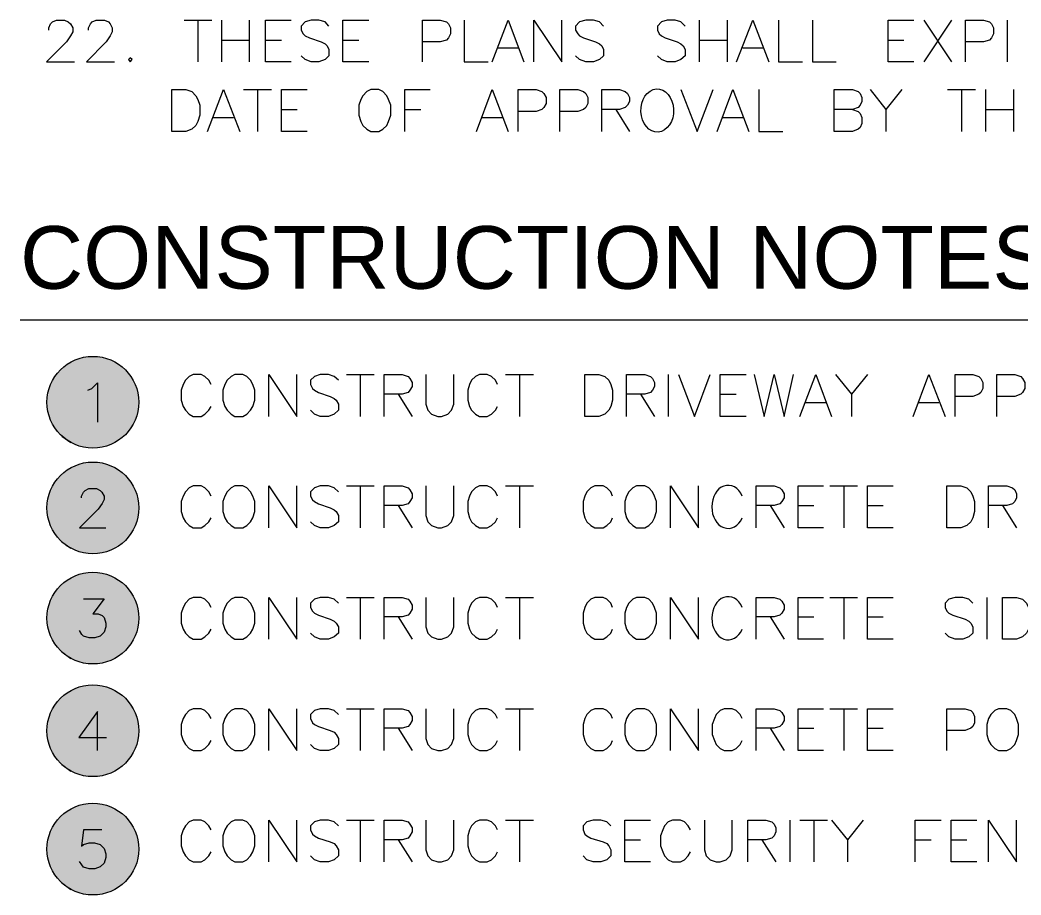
# Model space of a CAD drawing. Header units: millimetres. Extents: x -419 to 20046, y -14642 to 2638.
# Drawn here: x 27.947 to 29.864, y 3.732 to 5.408 of the extents above; entities that cross this region are included whole.
import ezdxf

# ---------------------------------------------------------------- set-up
doc = ezdxf.new("R2010")
doc.units = ezdxf.units.MM
for name, color, linetype in [('PDF11_---- NOTES', 7, 'Continuous'), ('PDF11_----TX03', 7, 'Continuous'), ('PDF11_TEXT', 7, 'Continuous')]:
    doc.layers.add(name, color=color, linetype=linetype)
doc.layers.add('PDF11_0', color=7, linetype='Continuous', true_color=0xb3b3b3)
doc.styles.add('PDF Arial', font='arial.ttf')

msp = doc.modelspace()

# ---------------------------------------------------------------- linework, layer by layer
at = {"layer": 'PDF11_---- NOTES', "lineweight": 20}
msp.add_lwpolyline([(27.9472, 4.8337), (31.375, 4.8337)], dxfattribs=at)
at = {"layer": 'PDF11_----TX03', "lineweight": 20}
for points in [[(28.0022, 5.3888), (28.0022, 5.3929), (28.0056, 5.4004), (28.0097, 5.4046), (28.0172, 5.4079), (28.0322, 5.4079), (28.0397, 5.4046), (28.0439, 5.4004), (28.0481, 5.3929), (28.0481, 5.3854), (28.0439, 5.3779), (28.0364, 5.3663), (27.9981, 5.3279), (28.0514, 5.3279)], [(28.0781, 5.3888), (28.0781, 5.3929), (28.0822, 5.4004), (28.0856, 5.4046), (28.0931, 5.4079), (28.1089, 5.4079), (28.1164, 5.4046), (28.1197, 5.4004), (28.1239, 5.3929), (28.1239, 5.3854), (28.1197, 5.3779), (28.1122, 5.3663), (28.0747, 5.3279), (28.1281, 5.3279)], [(28.2614, 5.4079), (28.3148, 5.4079)], [(28.2881, 5.4079), (28.2881, 5.3279)], [(28.3331, 5.4079), (28.3331, 5.3279)], [(28.3864, 5.4079), (28.3864, 5.3279)], [(28.4664, 5.3279), (28.4173, 5.3279), (28.4173, 5.4079), (28.4664, 5.4079)], [(28.5389, 5.3963), (28.5314, 5.4046), (28.5198, 5.4079), (28.5048, 5.4079), (28.4931, 5.4046), (28.4856, 5.3963), (28.4856, 5.3888), (28.4898, 5.3813), (28.4931, 5.3779), (28.5014, 5.3738), (28.5239, 5.3663), (28.5314, 5.3621), (28.5356, 5.3588), (28.5389, 5.3513), (28.5389, 5.3396), (28.5314, 5.3321), (28.5198, 5.3279), (28.5048, 5.3279), (28.4931, 5.3321), (28.4856, 5.3396)], [(28.6156, 5.3279), (28.5656, 5.3279), (28.5656, 5.4079), (28.6156, 5.4079)], [(28.7181, 5.3279), (28.7181, 5.4079), (28.7523, 5.4079), (28.764, 5.4046), (28.7681, 5.4004), (28.7715, 5.3929), (28.7715, 5.3813), (28.7681, 5.3738), (28.764, 5.3696), (28.7523, 5.3663), (28.7181, 5.3663)], [(28.7981, 5.4079), (28.7981, 5.3279), (28.844, 5.3279)], [(28.8515, 5.3279), (28.8823, 5.4079), (28.9123, 5.3279)], [(28.9315, 5.3279), (28.9315, 5.4079), (28.9848, 5.3279), (28.9848, 5.4079)], [(29.0648, 5.3963), (29.0573, 5.4046), (29.0457, 5.4079), (29.0307, 5.4079), (29.019, 5.4046), (29.0115, 5.3963), (29.0115, 5.3888), (29.0157, 5.3813), (29.019, 5.3779), (29.0265, 5.3738), (29.0498, 5.3663), (29.0573, 5.3621), (29.0615, 5.3588), (29.0648, 5.3513), (29.0648, 5.3396), (29.0573, 5.3321), (29.0457, 5.3279), (29.0307, 5.3279), (29.019, 5.3321), (29.0115, 5.3396)], [(29.2215, 5.3963), (29.2132, 5.4046), (29.2023, 5.4079), (29.1865, 5.4079), (29.1757, 5.4046), (29.1682, 5.3963), (29.1682, 5.3888), (29.1715, 5.3813), (29.1757, 5.3779), (29.1832, 5.3738), (29.2057, 5.3663), (29.2132, 5.3621), (29.2173, 5.3588), (29.2215, 5.3513), (29.2215, 5.3396), (29.2132, 5.3321), (29.2023, 5.3279), (29.1865, 5.3279), (29.1757, 5.3321), (29.1682, 5.3396)], [(29.2482, 5.4079), (29.2482, 5.3279)], [(29.3015, 5.4079), (29.3015, 5.3279)], [(29.3198, 5.3279), (29.3507, 5.4079), (29.3815, 5.3279)], [(29.3999, 5.4079), (29.3999, 5.3279), (29.4457, 5.3279)], [(29.4649, 5.4079), (29.4649, 5.3279), (29.5107, 5.3279)], [(29.659, 5.3279), (29.6099, 5.3279), (29.6099, 5.4079), (29.659, 5.4079)], [(29.6782, 5.4079), (29.7315, 5.3279)], [(29.7315, 5.4079), (29.6782, 5.3279)], [(29.7582, 5.3279), (29.7582, 5.4079), (29.7924, 5.4079), (29.8041, 5.4046), (29.8082, 5.4004), (29.8116, 5.3929), (29.8116, 5.3813), (29.8082, 5.3738), (29.8041, 5.3696), (29.7924, 5.3663), (29.7582, 5.3663)], [(29.8382, 5.4079), (29.8382, 5.3279)], [(28.3331, 5.3696), (28.3864, 5.3696)], [(28.4173, 5.3696), (28.4481, 5.3696)], [(28.5656, 5.3696), (28.5965, 5.3696)], [(29.2482, 5.3696), (29.3015, 5.3696)], [(29.6099, 5.3696), (29.6399, 5.3696)], [(28.8631, 5.3546), (28.9015, 5.3546)], [(29.3315, 5.3546), (29.3698, 5.3546)], [(28.3064, 5.1946), (28.3373, 5.2746), (28.3681, 5.1946)], [(28.3756, 5.2746), (28.4289, 5.2746)], [(28.4023, 5.2746), (28.4023, 5.1946)], [(28.4973, 5.1946), (28.4481, 5.1946), (28.4481, 5.2746), (28.4973, 5.2746)], [(28.684, 5.1946), (28.684, 5.2746), (28.7331, 5.2746)], [(28.8215, 5.1946), (28.8515, 5.2746), (28.8823, 5.1946)], [(28.9015, 5.1946), (28.9015, 5.2746), (28.9356, 5.2746), (28.9465, 5.2713), (28.9506, 5.2671), (28.9548, 5.2596), (28.9548, 5.2479), (28.9506, 5.2404), (28.9465, 5.2363), (28.9356, 5.2329), (28.9015, 5.2329)], [(28.9815, 5.1946), (28.9815, 5.2746), (29.0157, 5.2746), (29.0265, 5.2713), (29.0307, 5.2671), (29.0348, 5.2596), (29.0348, 5.2479), (29.0307, 5.2404), (29.0265, 5.2363), (29.0157, 5.2329), (28.9815, 5.2329)], [(29.0615, 5.1946), (29.0615, 5.2746), (29.0957, 5.2746), (29.1065, 5.2713), (29.1107, 5.2671), (29.1148, 5.2596), (29.1148, 5.2521), (29.1107, 5.2446), (29.1065, 5.2404), (29.0957, 5.2363), (29.0615, 5.2363)], [(29.2132, 5.2746), (29.244, 5.1946), (29.2748, 5.2746)], [(29.2823, 5.1946), (29.3123, 5.2746), (29.3432, 5.1946)], [(29.3623, 5.2746), (29.3623, 5.1946), (29.4082, 5.1946)], [(29.5415, 5.2363), (29.5524, 5.2329), (29.5565, 5.2288), (29.5599, 5.2213), (29.5599, 5.2096), (29.5565, 5.2021), (29.5524, 5.1987), (29.5415, 5.1946), (29.5065, 5.1946), (29.5065, 5.2746), (29.5415, 5.2746), (29.5524, 5.2713), (29.5565, 5.2671), (29.5599, 5.2596), (29.5599, 5.2521), (29.5565, 5.2446), (29.5524, 5.2404), (29.5415, 5.2363), (29.5065, 5.2363)], [(29.5757, 5.2746), (29.6057, 5.2363), (29.6057, 5.1946)], [(29.6365, 5.2746), (29.6057, 5.2363)], [(29.724, 5.2746), (29.7774, 5.2746)], [(29.7507, 5.2746), (29.7507, 5.1946)], [(29.7966, 5.2746), (29.7966, 5.1946)], [(29.8499, 5.2746), (29.8499, 5.1946)], [(28.4481, 5.2363), (28.4781, 5.2363)], [(28.684, 5.2363), (28.7148, 5.2363)], [(29.0882, 5.2363), (29.1148, 5.1946)], [(29.7966, 5.2363), (29.8499, 5.2363)], [(28.3181, 5.2213), (28.3564, 5.2213)], [(28.8323, 5.2213), (28.8706, 5.2213)], [(29.2932, 5.2213), (29.3315, 5.2213)], [(28.3131, 4.7095), (28.3089, 4.7179), (28.3014, 4.7254), (28.2939, 4.7287), (28.2789, 4.7287), (28.2714, 4.7254), (28.2639, 4.7179), (28.2598, 4.7095), (28.2556, 4.6987), (28.2556, 4.6795), (28.2598, 4.6679), (28.2639, 4.6604), (28.2714, 4.6529), (28.2789, 4.6487), (28.2939, 4.6487), (28.3014, 4.6529), (28.3089, 4.6604), (28.3131, 4.6679)], [(28.4239, 4.6487), (28.4239, 4.7287), (28.4773, 4.6487), (28.4773, 4.7287)], [(28.5573, 4.7179), (28.549, 4.7254), (28.5381, 4.7287), (28.5223, 4.7287), (28.5114, 4.7254), (28.5039, 4.7179), (28.5039, 4.7095), (28.5073, 4.702), (28.5114, 4.6987), (28.5189, 4.6945), (28.5414, 4.687), (28.549, 4.6829), (28.5531, 4.6795), (28.5573, 4.672), (28.5573, 4.6604), (28.549, 4.6529), (28.5381, 4.6487), (28.5223, 4.6487), (28.5114, 4.6529), (28.5039, 4.6604)], [(28.5723, 4.7287), (28.6256, 4.7287)], [(28.599, 4.7287), (28.599, 4.6487)], [(28.6448, 4.6487), (28.6448, 4.7287), (28.679, 4.7287), (28.6906, 4.7254), (28.694, 4.7212), (28.6981, 4.7137), (28.6981, 4.7062), (28.694, 4.6987), (28.6906, 4.6945), (28.679, 4.6912), (28.6448, 4.6912)], [(28.7248, 4.7287), (28.7248, 4.672), (28.7281, 4.6604), (28.7356, 4.6529), (28.7473, 4.6487), (28.7548, 4.6487), (28.7665, 4.6529), (28.774, 4.6604), (28.7781, 4.672), (28.7781, 4.7287)], [(28.8615, 4.7095), (28.8581, 4.7179), (28.8506, 4.7254), (28.8423, 4.7287), (28.8273, 4.7287), (28.8198, 4.7254), (28.8123, 4.7179), (28.8081, 4.7095), (28.8048, 4.6987), (28.8048, 4.6795), (28.8081, 4.6679), (28.8123, 4.6604), (28.8198, 4.6529), (28.8273, 4.6487), (28.8423, 4.6487), (28.8506, 4.6529), (28.8581, 4.6604), (28.8615, 4.6679)], [(28.8773, 4.7287), (28.9306, 4.7287)], [(28.904, 4.7287), (28.904, 4.6487)], [(29.109, 4.6487), (29.109, 4.7287), (29.144, 4.7287), (29.1548, 4.7254), (29.159, 4.7212), (29.1623, 4.7137), (29.1623, 4.7062), (29.159, 4.6987), (29.1548, 4.6945), (29.144, 4.6912), (29.109, 4.6912)], [(29.189, 4.7287), (29.189, 4.6487)], [(29.2082, 4.7287), (29.239, 4.6487), (29.269, 4.7287)], [(29.3382, 4.6487), (29.2882, 4.6487), (29.2882, 4.7287), (29.3382, 4.7287)], [(29.3532, 4.7287), (29.3723, 4.6487), (29.3915, 4.7287), (29.4107, 4.6487), (29.429, 4.7287)], [(29.4407, 4.6487), (29.4715, 4.7287), (29.5015, 4.6487)], [(29.509, 4.7287), (29.5399, 4.6912), (29.5399, 4.6487)], [(29.5707, 4.7287), (29.5399, 4.6912)], [(29.6582, 4.6487), (29.6882, 4.7287), (29.719, 4.6487)], [(29.7382, 4.6487), (29.7382, 4.7287), (29.7724, 4.7287), (29.784, 4.7254), (29.7874, 4.7212), (29.7915, 4.7137), (29.7915, 4.702), (29.7874, 4.6945), (29.784, 4.6912), (29.7724, 4.687), (29.7382, 4.687)], [(29.8182, 4.6487), (29.8182, 4.7287), (29.8524, 4.7287), (29.8641, 4.7254), (29.8674, 4.7212), (29.8716, 4.7137), (29.8716, 4.702), (29.8674, 4.6945), (29.8641, 4.6912), (29.8524, 4.687), (29.8182, 4.687)], [(28.6715, 4.6912), (28.6981, 4.6487)], [(29.1357, 4.6912), (29.1623, 4.6487)], [(29.2882, 4.6912), (29.319, 4.6912)], [(29.4524, 4.6754), (29.4907, 4.6754)], [(29.669, 4.6754), (29.7074, 4.6754)], [(28.3131, 4.4962), (28.3089, 4.5045), (28.3014, 4.512), (28.2939, 4.5154), (28.2789, 4.5154), (28.2714, 4.512), (28.2639, 4.5045), (28.2598, 4.4962), (28.2556, 4.4854), (28.2556, 4.4662), (28.2598, 4.4545), (28.2639, 4.447), (28.2714, 4.4395), (28.2789, 4.4354), (28.2939, 4.4354), (28.3014, 4.4395), (28.3089, 4.447), (28.3131, 4.4545)], [(28.4239, 4.4354), (28.4239, 4.5154), (28.4773, 4.4354), (28.4773, 4.5154)], [(28.5573, 4.5045), (28.549, 4.512), (28.5381, 4.5154), (28.5223, 4.5154), (28.5114, 4.512), (28.5039, 4.5045), (28.5039, 4.4962), (28.5073, 4.4887), (28.5114, 4.4854), (28.5189, 4.4812), (28.5414, 4.4737), (28.549, 4.4695), (28.5531, 4.4662), (28.5573, 4.4587), (28.5573, 4.447), (28.549, 4.4395), (28.5381, 4.4354), (28.5223, 4.4354), (28.5114, 4.4395), (28.5039, 4.447)], [(28.5723, 4.5154), (28.6256, 4.5154)], [(28.599, 4.5154), (28.599, 4.4354)], [(28.6448, 4.4354), (28.6448, 4.5154), (28.679, 4.5154), (28.6906, 4.512), (28.694, 4.5079), (28.6981, 4.5004), (28.6981, 4.4929), (28.694, 4.4854), (28.6906, 4.4812), (28.679, 4.4779), (28.6448, 4.4779)], [(28.7248, 4.5154), (28.7248, 4.4587), (28.7281, 4.447), (28.7356, 4.4395), (28.7473, 4.4354), (28.7548, 4.4354), (28.7665, 4.4395), (28.774, 4.447), (28.7781, 4.4587), (28.7781, 4.5154)], [(28.8615, 4.4962), (28.8581, 4.5045), (28.8506, 4.512), (28.8423, 4.5154), (28.8273, 4.5154), (28.8198, 4.512), (28.8123, 4.5045), (28.8081, 4.4962), (28.8048, 4.4854), (28.8048, 4.4662), (28.8081, 4.4545), (28.8123, 4.447), (28.8198, 4.4395), (28.8273, 4.4354), (28.8423, 4.4354), (28.8506, 4.4395), (28.8581, 4.447), (28.8615, 4.4545)], [(28.8773, 4.5154), (28.9306, 4.5154)], [(28.904, 4.5154), (28.904, 4.4354)], [(29.0823, 4.4962), (29.079, 4.5045), (29.0715, 4.512), (29.064, 4.5154), (29.0482, 4.5154), (29.0407, 4.512), (29.0332, 4.5045), (29.029, 4.4962), (29.0257, 4.4854), (29.0257, 4.4662), (29.029, 4.4545), (29.0332, 4.447), (29.0407, 4.4395), (29.0482, 4.4354), (29.064, 4.4354), (29.0715, 4.4395), (29.079, 4.447), (29.0823, 4.4545)], [(29.1932, 4.4354), (29.1932, 4.5154), (29.2465, 4.4354), (29.2465, 4.5154)], [(29.3573, 4.4354), (29.3573, 4.5154), (29.3915, 4.5154), (29.4024, 4.512), (29.4065, 4.5079), (29.4107, 4.5004), (29.4107, 4.4929), (29.4065, 4.4854), (29.4024, 4.4812), (29.3915, 4.4779), (29.3573, 4.4779)], [(29.4865, 4.4354), (29.4374, 4.4354), (29.4374, 4.5154), (29.4865, 4.5154)], [(29.4982, 4.5154), (29.5515, 4.5154)], [(29.5249, 4.5154), (29.5249, 4.4354)], [(29.6199, 4.4354), (29.5707, 4.4354), (29.5707, 4.5154), (29.6199, 4.5154)], [(29.8024, 4.4354), (29.8024, 4.5154), (29.8374, 4.5154), (29.8482, 4.512), (29.8524, 4.5079), (29.8557, 4.5004), (29.8557, 4.4929), (29.8524, 4.4854), (29.8482, 4.4812), (29.8374, 4.4779), (29.8024, 4.4779)], [(28.6715, 4.4779), (28.6981, 4.4354)], [(29.384, 4.4779), (29.4107, 4.4354)], [(29.4374, 4.4779), (29.4674, 4.4779)], [(29.5707, 4.4779), (29.6007, 4.4779)], [(29.8291, 4.4779), (29.8557, 4.4354)], [(28.3131, 4.2828), (28.3089, 4.2912), (28.3014, 4.2987), (28.2939, 4.302), (28.2789, 4.302), (28.2714, 4.2987), (28.2639, 4.2912), (28.2598, 4.2828), (28.2556, 4.272), (28.2556, 4.2528), (28.2598, 4.2412), (28.2639, 4.2337), (28.2714, 4.2262), (28.2789, 4.222), (28.2939, 4.222), (28.3014, 4.2262), (28.3089, 4.2337), (28.3131, 4.2412)], [(28.4239, 4.222), (28.4239, 4.302), (28.4773, 4.222), (28.4773, 4.302)], [(28.5573, 4.2912), (28.549, 4.2987), (28.5381, 4.302), (28.5223, 4.302), (28.5114, 4.2987), (28.5039, 4.2912), (28.5039, 4.2828), (28.5073, 4.2753), (28.5114, 4.272), (28.5189, 4.2678), (28.5414, 4.2603), (28.549, 4.2562), (28.5531, 4.2528), (28.5573, 4.2453), (28.5573, 4.2337), (28.549, 4.2262), (28.5381, 4.222), (28.5223, 4.222), (28.5114, 4.2262), (28.5039, 4.2337)], [(28.5723, 4.302), (28.6256, 4.302)], [(28.599, 4.302), (28.599, 4.222)], [(28.6448, 4.222), (28.6448, 4.302), (28.679, 4.302), (28.6906, 4.2987), (28.694, 4.2945), (28.6981, 4.287), (28.6981, 4.2795), (28.694, 4.272), (28.6906, 4.2678), (28.679, 4.2645), (28.6448, 4.2645)], [(28.7248, 4.302), (28.7248, 4.2453), (28.7281, 4.2337), (28.7356, 4.2262), (28.7473, 4.222), (28.7548, 4.222), (28.7665, 4.2262), (28.774, 4.2337), (28.7781, 4.2453), (28.7781, 4.302)], [(28.8615, 4.2828), (28.8581, 4.2912), (28.8506, 4.2987), (28.8423, 4.302), (28.8273, 4.302), (28.8198, 4.2987), (28.8123, 4.2912), (28.8081, 4.2828), (28.8048, 4.272), (28.8048, 4.2528), (28.8081, 4.2412), (28.8123, 4.2337), (28.8198, 4.2262), (28.8273, 4.222), (28.8423, 4.222), (28.8506, 4.2262), (28.8581, 4.2337), (28.8615, 4.2412)], [(28.8773, 4.302), (28.9306, 4.302)], [(28.904, 4.302), (28.904, 4.222)], [(29.0823, 4.2828), (29.079, 4.2912), (29.0715, 4.2987), (29.064, 4.302), (29.0482, 4.302), (29.0407, 4.2987), (29.0332, 4.2912), (29.029, 4.2828), (29.0257, 4.272), (29.0257, 4.2528), (29.029, 4.2412), (29.0332, 4.2337), (29.0407, 4.2262), (29.0482, 4.222), (29.064, 4.222), (29.0715, 4.2262), (29.079, 4.2337), (29.0823, 4.2412)], [(29.1932, 4.222), (29.1932, 4.302), (29.2465, 4.222), (29.2465, 4.302)], [(29.3573, 4.222), (29.3573, 4.302), (29.3915, 4.302), (29.4024, 4.2987), (29.4065, 4.2945), (29.4107, 4.287), (29.4107, 4.2795), (29.4065, 4.272), (29.4024, 4.2678), (29.3915, 4.2645), (29.3573, 4.2645)], [(29.4865, 4.222), (29.4374, 4.222), (29.4374, 4.302), (29.4865, 4.302)], [(29.4982, 4.302), (29.5515, 4.302)], [(29.5249, 4.302), (29.5249, 4.222)], [(29.6199, 4.222), (29.5707, 4.222), (29.5707, 4.302), (29.6199, 4.302)], [(29.7724, 4.2912), (29.7649, 4.2987), (29.7532, 4.302), (29.7382, 4.302), (29.7265, 4.2987), (29.719, 4.2912), (29.719, 4.2828), (29.7224, 4.2753), (29.7265, 4.272), (29.734, 4.2678), (29.7574, 4.2603), (29.7649, 4.2562), (29.7682, 4.2528), (29.7724, 4.2453), (29.7724, 4.2337), (29.7649, 4.2262), (29.7532, 4.222), (29.7382, 4.222), (29.7265, 4.2262), (29.719, 4.2337)], [(29.7991, 4.302), (29.7991, 4.222)], [(28.6715, 4.2645), (28.6981, 4.222)], [(29.384, 4.2645), (29.4107, 4.222)], [(29.4374, 4.2645), (29.4674, 4.2645)], [(29.5707, 4.2645), (29.6007, 4.2645)], [(28.3131, 4.0703), (28.3089, 4.0778), (28.3014, 4.0853), (28.2939, 4.0887), (28.2789, 4.0887), (28.2714, 4.0853), (28.2639, 4.0778), (28.2598, 4.0703), (28.2556, 4.0587), (28.2556, 4.0395), (28.2598, 4.0278), (28.2639, 4.0203), (28.2714, 4.0128), (28.2789, 4.0087), (28.2939, 4.0087), (28.3014, 4.0128), (28.3089, 4.0203), (28.3131, 4.0278)], [(28.4239, 4.0087), (28.4239, 4.0887), (28.4773, 4.0087), (28.4773, 4.0887)], [(28.5573, 4.0778), (28.549, 4.0853), (28.5381, 4.0887), (28.5223, 4.0887), (28.5114, 4.0853), (28.5039, 4.0778), (28.5039, 4.0703), (28.5073, 4.062), (28.5114, 4.0587), (28.5189, 4.0545), (28.5414, 4.047), (28.549, 4.0437), (28.5531, 4.0395), (28.5573, 4.032), (28.5573, 4.0203), (28.549, 4.0128), (28.5381, 4.0087), (28.5223, 4.0087), (28.5114, 4.0128), (28.5039, 4.0203)], [(28.5723, 4.0887), (28.6256, 4.0887)], [(28.599, 4.0887), (28.599, 4.0087)], [(28.6448, 4.0087), (28.6448, 4.0887), (28.679, 4.0887), (28.6906, 4.0853), (28.694, 4.0812), (28.6981, 4.0737), (28.6981, 4.0662), (28.694, 4.0587), (28.6906, 4.0545), (28.679, 4.0512), (28.6448, 4.0512)], [(28.7248, 4.0887), (28.7248, 4.032), (28.7281, 4.0203), (28.7356, 4.0128), (28.7473, 4.0087), (28.7548, 4.0087), (28.7665, 4.0128), (28.774, 4.0203), (28.7781, 4.032), (28.7781, 4.0887)], [(28.8615, 4.0703), (28.8581, 4.0778), (28.8506, 4.0853), (28.8423, 4.0887), (28.8273, 4.0887), (28.8198, 4.0853), (28.8123, 4.0778), (28.8081, 4.0703), (28.8048, 4.0587), (28.8048, 4.0395), (28.8081, 4.0278), (28.8123, 4.0203), (28.8198, 4.0128), (28.8273, 4.0087), (28.8423, 4.0087), (28.8506, 4.0128), (28.8581, 4.0203), (28.8615, 4.0278)], [(28.8773, 4.0887), (28.9306, 4.0887)], [(28.904, 4.0887), (28.904, 4.0087)], [(29.0823, 4.0703), (29.079, 4.0778), (29.0715, 4.0853), (29.064, 4.0887), (29.0482, 4.0887), (29.0407, 4.0853), (29.0332, 4.0778), (29.029, 4.0703), (29.0257, 4.0587), (29.0257, 4.0395), (29.029, 4.0278), (29.0332, 4.0203), (29.0407, 4.0128), (29.0482, 4.0087), (29.064, 4.0087), (29.0715, 4.0128), (29.079, 4.0203), (29.0823, 4.0278)], [(29.1932, 4.0087), (29.1932, 4.0887), (29.2465, 4.0087), (29.2465, 4.0887)], [(29.3307, 4.0703), (29.3265, 4.0778), (29.319, 4.0853), (29.3115, 4.0887), (29.2957, 4.0887), (29.2882, 4.0853), (29.2807, 4.0778), (29.2773, 4.0703), (29.2732, 4.0587), (29.2732, 4.0395), (29.2773, 4.0278), (29.2807, 4.0203), (29.2882, 4.0128), (29.2957, 4.0087), (29.3115, 4.0087), (29.319, 4.0128), (29.3265, 4.0203), (29.3307, 4.0278)], [(29.3573, 4.0087), (29.3573, 4.0887), (29.3915, 4.0887), (29.4024, 4.0853), (29.4065, 4.0812), (29.4107, 4.0737), (29.4107, 4.0662), (29.4065, 4.0587), (29.4024, 4.0545), (29.3915, 4.0512), (29.3573, 4.0512)], [(29.4865, 4.0087), (29.4374, 4.0087), (29.4374, 4.0887), (29.4865, 4.0887)], [(29.4982, 4.0887), (29.5515, 4.0887)], [(29.5249, 4.0887), (29.5249, 4.0087)], [(29.6199, 4.0087), (29.5707, 4.0087), (29.5707, 4.0887), (29.6199, 4.0887)], [(29.7224, 4.0087), (29.7224, 4.0887), (29.7574, 4.0887), (29.7682, 4.0853), (29.7724, 4.0812), (29.7757, 4.0737), (29.7757, 4.062), (29.7724, 4.0545), (29.7682, 4.0512), (29.7574, 4.047), (29.7224, 4.047)], [(28.6715, 4.0512), (28.6981, 4.0087)], [(29.384, 4.0512), (29.4107, 4.0087)], [(29.4374, 4.0512), (29.4674, 4.0512)], [(29.5707, 4.0512), (29.6007, 4.0512)], [(28.3131, 3.857), (28.3089, 3.8645), (28.3014, 3.872), (28.2939, 3.8753), (28.2789, 3.8753), (28.2714, 3.872), (28.2639, 3.8645), (28.2598, 3.857), (28.2556, 3.8453), (28.2556, 3.8261), (28.2598, 3.8145), (28.2639, 3.807), (28.2714, 3.7995), (28.2789, 3.7953), (28.2939, 3.7953), (28.3014, 3.7995), (28.3089, 3.807), (28.3131, 3.8145)], [(28.4239, 3.7953), (28.4239, 3.8753), (28.4773, 3.7953), (28.4773, 3.8753)], [(28.5573, 3.8645), (28.549, 3.872), (28.5381, 3.8753), (28.5223, 3.8753), (28.5114, 3.872), (28.5039, 3.8645), (28.5039, 3.857), (28.5073, 3.8486), (28.5114, 3.8453), (28.5189, 3.8411), (28.5414, 3.8336), (28.549, 3.8303), (28.5531, 3.8261), (28.5573, 3.8186), (28.5573, 3.807), (28.549, 3.7995), (28.5381, 3.7953), (28.5223, 3.7953), (28.5114, 3.7995), (28.5039, 3.807)], [(28.5723, 3.8753), (28.6256, 3.8753)], [(28.599, 3.8753), (28.599, 3.7953)], [(28.6448, 3.7953), (28.6448, 3.8753), (28.679, 3.8753), (28.6906, 3.872), (28.694, 3.8678), (28.6981, 3.8603), (28.6981, 3.8528), (28.694, 3.8453), (28.6906, 3.8411), (28.679, 3.8378), (28.6448, 3.8378)], [(28.7248, 3.8753), (28.7248, 3.8186), (28.7281, 3.807), (28.7356, 3.7995), (28.7473, 3.7953), (28.7548, 3.7953), (28.7665, 3.7995), (28.774, 3.807), (28.7781, 3.8186), (28.7781, 3.8753)], [(28.8615, 3.857), (28.8581, 3.8645), (28.8506, 3.872), (28.8423, 3.8753), (28.8273, 3.8753), (28.8198, 3.872), (28.8123, 3.8645), (28.8081, 3.857), (28.8048, 3.8453), (28.8048, 3.8261), (28.8081, 3.8145), (28.8123, 3.807), (28.8198, 3.7995), (28.8273, 3.7953), (28.8423, 3.7953), (28.8506, 3.7995), (28.8581, 3.807), (28.8615, 3.8145)], [(28.8773, 3.8753), (28.9306, 3.8753)], [(28.904, 3.8753), (28.904, 3.7953)], [(29.079, 3.8645), (29.0715, 3.872), (29.0598, 3.8753), (29.0448, 3.8753), (29.0332, 3.872), (29.0257, 3.8645), (29.0257, 3.857), (29.029, 3.8486), (29.0332, 3.8453), (29.0407, 3.8411), (29.064, 3.8336), (29.0715, 3.8303), (29.0748, 3.8261), (29.079, 3.8186), (29.079, 3.807), (29.0715, 3.7995), (29.0598, 3.7953), (29.0448, 3.7953), (29.0332, 3.7995), (29.0257, 3.807)], [(29.1548, 3.7953), (29.1057, 3.7953), (29.1057, 3.8753), (29.1548, 3.8753)], [(29.2315, 3.857), (29.2273, 3.8645), (29.2198, 3.872), (29.2123, 3.8753), (29.1973, 3.8753), (29.189, 3.872), (29.1815, 3.8645), (29.1782, 3.857), (29.174, 3.8453), (29.174, 3.8261), (29.1782, 3.8145), (29.1815, 3.807), (29.189, 3.7995), (29.1973, 3.7953), (29.2123, 3.7953), (29.2198, 3.7995), (29.2273, 3.807), (29.2315, 3.8145)], [(29.2582, 3.8753), (29.2582, 3.8186), (29.2615, 3.807), (29.269, 3.7995), (29.2807, 3.7953), (29.2882, 3.7953), (29.2998, 3.7995), (29.3073, 3.807), (29.3115, 3.8186), (29.3115, 3.8753)], [(29.3415, 3.7953), (29.3415, 3.8753), (29.3757, 3.8753), (29.3874, 3.872), (29.3915, 3.8678), (29.3949, 3.8603), (29.3949, 3.8528), (29.3915, 3.8453), (29.3874, 3.8411), (29.3757, 3.8378), (29.3415, 3.8378)], [(29.4215, 3.8753), (29.4215, 3.7953)], [(29.4407, 3.8753), (29.494, 3.8753)], [(29.4674, 3.8753), (29.4674, 3.7953)], [(29.5015, 3.8753), (29.5324, 3.8378), (29.5324, 3.7953)], [(29.5624, 3.8753), (29.5324, 3.8378)], [(29.6615, 3.7953), (29.6615, 3.8753), (29.7115, 3.8753)], [(29.7799, 3.7953), (29.7307, 3.7953), (29.7307, 3.8753), (29.7799, 3.8753)], [(29.8024, 3.7953), (29.8024, 3.8753), (29.8557, 3.7953), (29.8557, 3.8753)], [(28.6715, 3.8378), (28.6981, 3.7953)], [(29.1057, 3.8378), (29.1357, 3.8378)], [(29.3682, 3.8378), (29.3949, 3.7953)], [(29.6615, 3.8378), (29.6924, 3.8378)], [(29.7307, 3.8378), (29.7607, 3.8378)]]:
    msp.add_lwpolyline(points, dxfattribs=at)
for points in [[(28.1581, 5.3354), (28.1548, 5.3321), (28.1581, 5.3279), (28.1623, 5.3321)], [(28.2381, 5.1946), (28.2381, 5.2746), (28.2648, 5.2746), (28.2764, 5.2713), (28.2839, 5.2629), (28.2881, 5.2554), (28.2914, 5.2446), (28.2914, 5.2254), (28.2881, 5.2138), (28.2839, 5.2062), (28.2764, 5.1987), (28.2648, 5.1946)], [(28.619, 5.2746), (28.6115, 5.2713), (28.604, 5.2629), (28.5998, 5.2554), (28.5965, 5.2446), (28.5965, 5.2254), (28.5998, 5.2138), (28.604, 5.2062), (28.6115, 5.1987), (28.619, 5.1946), (28.6348, 5.1946), (28.6423, 5.1987), (28.6498, 5.2062), (28.6531, 5.2138), (28.6573, 5.2254), (28.6573, 5.2446), (28.6531, 5.2554), (28.6498, 5.2629), (28.6423, 5.2713), (28.6348, 5.2746)], [(28.3589, 4.7287), (28.3514, 4.7254), (28.3439, 4.7179), (28.3398, 4.7095), (28.3356, 4.6987), (28.3356, 4.6795), (28.3398, 4.6679), (28.3439, 4.6604), (28.3514, 4.6529), (28.3589, 4.6487), (28.3739, 4.6487), (28.3814, 4.6529), (28.3889, 4.6604), (28.3931, 4.6679), (28.3973, 4.6795), (28.3973, 4.6987), (28.3931, 4.7095), (28.3889, 4.7179), (28.3814, 4.7254), (28.3739, 4.7287)], [(29.029, 4.6487), (29.029, 4.7287), (29.0557, 4.7287), (29.0673, 4.7254), (29.0748, 4.7179), (29.079, 4.7095), (29.0823, 4.6987), (29.0823, 4.6795), (29.079, 4.6679), (29.0748, 4.6604), (29.0673, 4.6529), (29.0557, 4.6487)], [(28.3589, 4.5154), (28.3514, 4.512), (28.3439, 4.5045), (28.3398, 4.4962), (28.3356, 4.4854), (28.3356, 4.4662), (28.3398, 4.4545), (28.3439, 4.447), (28.3514, 4.4395), (28.3589, 4.4354), (28.3739, 4.4354), (28.3814, 4.4395), (28.3889, 4.447), (28.3931, 4.4545), (28.3973, 4.4662), (28.3973, 4.4854), (28.3931, 4.4962), (28.3889, 4.5045), (28.3814, 4.512), (28.3739, 4.5154)], [(29.1282, 4.5154), (29.1207, 4.512), (29.1132, 4.5045), (29.109, 4.4962), (29.1057, 4.4854), (29.1057, 4.4662), (29.109, 4.4545), (29.1132, 4.447), (29.1207, 4.4395), (29.1282, 4.4354), (29.144, 4.4354), (29.1515, 4.4395), (29.159, 4.447), (29.1623, 4.4545), (29.1665, 4.4662), (29.1665, 4.4854), (29.1623, 4.4962), (29.159, 4.5045), (29.1515, 4.512), (29.144, 4.5154)], [(29.7224, 4.4354), (29.7224, 4.5154), (29.749, 4.5154), (29.7607, 4.512), (29.7682, 4.5045), (29.7724, 4.4962), (29.7757, 4.4854), (29.7757, 4.4662), (29.7724, 4.4545), (29.7682, 4.447), (29.7607, 4.4395), (29.749, 4.4354)], [(28.3589, 4.302), (28.3514, 4.2987), (28.3439, 4.2912), (28.3398, 4.2828), (28.3356, 4.272), (28.3356, 4.2528), (28.3398, 4.2412), (28.3439, 4.2337), (28.3514, 4.2262), (28.3589, 4.222), (28.3739, 4.222), (28.3814, 4.2262), (28.3889, 4.2337), (28.3931, 4.2412), (28.3973, 4.2528), (28.3973, 4.272), (28.3931, 4.2828), (28.3889, 4.2912), (28.3814, 4.2987), (28.3739, 4.302)], [(29.1282, 4.302), (29.1207, 4.2987), (29.1132, 4.2912), (29.109, 4.2828), (29.1057, 4.272), (29.1057, 4.2528), (29.109, 4.2412), (29.1132, 4.2337), (29.1207, 4.2262), (29.1282, 4.222), (29.144, 4.222), (29.1515, 4.2262), (29.159, 4.2337), (29.1623, 4.2412), (29.1665, 4.2528), (29.1665, 4.272), (29.1623, 4.2828), (29.159, 4.2912), (29.1515, 4.2987), (29.144, 4.302)], [(29.8291, 4.222), (29.8291, 4.302), (29.8557, 4.302), (29.8674, 4.2987), (29.8749, 4.2912), (29.8791, 4.2828), (29.8824, 4.272), (29.8824, 4.2528), (29.8791, 4.2412), (29.8749, 4.2337), (29.8674, 4.2262), (29.8557, 4.222)], [(28.3589, 4.0887), (28.3514, 4.0853), (28.3439, 4.0778), (28.3398, 4.0703), (28.3356, 4.0587), (28.3356, 4.0395), (28.3398, 4.0278), (28.3439, 4.0203), (28.3514, 4.0128), (28.3589, 4.0087), (28.3739, 4.0087), (28.3814, 4.0128), (28.3889, 4.0203), (28.3931, 4.0278), (28.3973, 4.0395), (28.3973, 4.0587), (28.3931, 4.0703), (28.3889, 4.0778), (28.3814, 4.0853), (28.3739, 4.0887)], [(29.1282, 4.0887), (29.1207, 4.0853), (29.1132, 4.0778), (29.109, 4.0703), (29.1057, 4.0587), (29.1057, 4.0395), (29.109, 4.0278), (29.1132, 4.0203), (29.1207, 4.0128), (29.1282, 4.0087), (29.144, 4.0087), (29.1515, 4.0128), (29.159, 4.0203), (29.1623, 4.0278), (29.1665, 4.0395), (29.1665, 4.0587), (29.1623, 4.0703), (29.159, 4.0778), (29.1515, 4.0853), (29.144, 4.0887)], [(29.8216, 4.0887), (29.8141, 4.0853), (29.8066, 4.0778), (29.8024, 4.0703), (29.7991, 4.0587), (29.7991, 4.0395), (29.8024, 4.0278), (29.8066, 4.0203), (29.8141, 4.0128), (29.8216, 4.0087), (29.8374, 4.0087), (29.8449, 4.0128), (29.8524, 4.0203), (29.8557, 4.0278), (29.8599, 4.0395), (29.8599, 4.0587), (29.8557, 4.0703), (29.8524, 4.0778), (29.8449, 4.0853), (29.8374, 4.0887)], [(28.3589, 3.8753), (28.3514, 3.872), (28.3439, 3.8645), (28.3398, 3.857), (28.3356, 3.8453), (28.3356, 3.8261), (28.3398, 3.8145), (28.3439, 3.807), (28.3514, 3.7995), (28.3589, 3.7953), (28.3739, 3.7953), (28.3814, 3.7995), (28.3889, 3.807), (28.3931, 3.8145), (28.3973, 3.8261), (28.3973, 3.8453), (28.3931, 3.857), (28.3889, 3.8645), (28.3814, 3.872), (28.3739, 3.8753)]]:
    msp.add_lwpolyline(points, close=True, dxfattribs=at)
for centre, major_axis, ratio, start_param, end_param in [((29.1678, 5.2346), (-0.0002, 0.0413), 0.759571, 0.2486793021522499, 6.531864609331836), ((29.3036, 4.4754), (-0.0001, 0.0413), 0.759566, 5.237794, 10.462735), ((29.3036, 4.2621), (-0.0001, 0.0413), 0.759566, 5.237794, 10.462735)]:
    msp.add_ellipse(centre, major_axis=major_axis, ratio=ratio, start_param=start_param, end_param=end_param, dxfattribs=at)
at = {"layer": 'PDF11_0', "color": 7, "lineweight": 20}
for points in [[(28.0772, 4.6987), (28.0847, 4.702), (28.0956, 4.7129), (28.0956, 4.6379)], [(28.0647, 4.4929), (28.0647, 4.4962), (28.0689, 4.5037), (28.0722, 4.507), (28.0789, 4.5104), (28.0939, 4.5104), (28.1006, 4.507), (28.1039, 4.5037), (28.1081, 4.4962), (28.1081, 4.4895), (28.1047, 4.482), (28.0972, 4.4712), (28.0614, 4.4354), (28.1114, 4.4354)], [(28.0689, 4.2995), (28.1081, 4.2995), (28.0864, 4.2703), (28.0972, 4.2703), (28.1047, 4.267), (28.1081, 4.2637), (28.1114, 4.2528), (28.1114, 4.2453), (28.1081, 4.2353), (28.1006, 4.2278), (28.0906, 4.2245), (28.0797, 4.2245), (28.0689, 4.2278), (28.0656, 4.2312), (28.0614, 4.2387)], [(28.0956, 4.0087), (28.0956, 4.0837), (28.0597, 4.0337), (28.1131, 4.0337)], [(28.1039, 3.857), (28.0689, 3.857), (28.0647, 3.8253), (28.0689, 3.8286), (28.0797, 3.832), (28.0897, 3.832), (28.1006, 3.8286), (28.1081, 3.8211), (28.1114, 3.8111), (28.1114, 3.8036), (28.1081, 3.7928), (28.1006, 3.7861), (28.0906, 3.782), (28.0797, 3.782), (28.0689, 3.7853), (28.0656, 3.7895), (28.0614, 3.7961)]]:
    msp.add_lwpolyline(points, dxfattribs=at)
at = {"layer": 'PDF11_0', "color": 7, "lineweight": 0, "true_color": 0xffffff}
for points in [[(28.0447, 4.5979), (28.0272, 4.6104)], [(28.0447, 4.3954), (28.0272, 4.4079)], [(28.0447, 4.1845), (28.0272, 4.197)], [(28.0447, 3.9687), (28.0272, 3.9812)], [(28.0447, 3.742), (28.0272, 3.7545)]]:
    msp.add_lwpolyline(points, dxfattribs=at)
at = {"layer": 'PDF11_0', "color": 7, "lineweight": 20}
for centre in [(28.0868, 4.6758), (28.0868, 4.4733), (28.0868, 4.2624), (28.0868, 4.0466), (28.0868, 3.8199)]:
    msp.add_circle(centre, 0.0879, dxfattribs=at)
at = {"layer": 'PDF11_0', "color": 7, "true_color": 0xffffff, "transparency": 33554559}
for points in [[(28.0631, 4.7604), (28.1664, 4.6379), (28.0431, 4.7512)], [(28.0864, 4.7637), (28.1723, 4.6562), (28.0631, 4.7604)], [(28.1723, 4.6562), (28.0631, 4.7604), (28.1664, 4.6379)], [(28.0989, 4.762), (28.1748, 4.6754), (28.0864, 4.7637)], [(28.1748, 4.6754), (28.0864, 4.7637), (28.1723, 4.6562)], [(28.1181, 4.757), (28.1731, 4.6895), (28.0989, 4.762)], [(28.1731, 4.6895), (28.0989, 4.762), (28.1748, 4.6754)], [(28.1298, 4.752), (28.1698, 4.7045), (28.1181, 4.757)], [(28.1698, 4.7045), (28.1181, 4.757), (28.1731, 4.6895)], [(28.0239, 4.737), (28.1456, 4.6104), (28.0122, 4.7229)], [(28.0431, 4.7512), (28.1589, 4.6245), (28.0239, 4.737)], [(28.1589, 4.6245), (28.0239, 4.737), (28.1456, 4.6104)], [(28.1664, 4.6379), (28.0431, 4.7512), (28.1589, 4.6245)], [(28.1406, 4.7445), (28.1623, 4.7195), (28.1298, 4.752)], [(28.1623, 4.7195), (28.1298, 4.752), (28.1698, 4.7045)], [(28.1514, 4.7345), (28.1406, 4.7445), (28.1623, 4.7195)], [(28.0122, 4.7229), (28.1323, 4.6004), (28.0039, 4.707)], [(28.1456, 4.6104), (28.0122, 4.7229), (28.1323, 4.6004)], [(28.0039, 4.707), (28.1172, 4.5929), (27.9989, 4.6754)], [(28.1323, 4.6004), (28.0039, 4.707), (28.1172, 4.5929)], [(28.1172, 4.5929), (27.9989, 4.6754), (28.0989, 4.5879)], [(27.9989, 4.6754), (28.0989, 4.5879), (28.0031, 4.6462)], [(28.0989, 4.5879), (28.0031, 4.6462), (28.0781, 4.5879)], [(28.0031, 4.6462), (28.0781, 4.5879), (28.0106, 4.6304)], [(28.0781, 4.5879), (28.0106, 4.6304), (28.0447, 4.5979)], [(28.0106, 4.6304), (28.0447, 4.5979), (28.0272, 4.6104)], [(28.0431, 4.5495), (28.1589, 4.4229), (28.0239, 4.5354)], [(28.0631, 4.5579), (28.1664, 4.4354), (28.0431, 4.5495)], [(28.1664, 4.4354), (28.0431, 4.5495), (28.1589, 4.4229)], [(28.0864, 4.5612), (28.1723, 4.4545), (28.0631, 4.5579)], [(28.1723, 4.4545), (28.0631, 4.5579), (28.1664, 4.4354)], [(28.0989, 4.5604), (28.1748, 4.4737), (28.0864, 4.5612)], [(28.1748, 4.4737), (28.0864, 4.5612), (28.1723, 4.4545)], [(28.1181, 4.5554), (28.1731, 4.487), (28.0989, 4.5604)], [(28.1731, 4.487), (28.0989, 4.5604), (28.1748, 4.4737)], [(28.1298, 4.5495), (28.1698, 4.5029), (28.1181, 4.5554)], [(28.1698, 4.5029), (28.1181, 4.5554), (28.1731, 4.487)], [(28.1406, 4.5429), (28.1623, 4.5179), (28.1298, 4.5495)], [(28.1623, 4.5179), (28.1298, 4.5495), (28.1698, 4.5029)], [(28.0239, 4.5354), (28.1456, 4.4079), (28.0122, 4.5204)], [(28.1589, 4.4229), (28.0239, 4.5354), (28.1456, 4.4079)], [(28.1514, 4.5329), (28.1406, 4.5429), (28.1623, 4.5179)], [(28.0122, 4.5204), (28.1323, 4.3979), (28.0039, 4.5045)], [(28.1456, 4.4079), (28.0122, 4.5204), (28.1323, 4.3979)], [(28.0039, 4.5045), (28.1172, 4.3912), (27.9989, 4.4729)], [(28.1323, 4.3979), (28.0039, 4.5045), (28.1172, 4.3912)], [(28.1172, 4.3912), (27.9989, 4.4729), (28.0989, 4.3862)], [(27.9989, 4.4729), (28.0989, 4.3862), (28.0031, 4.4445)], [(28.0989, 4.3862), (28.0031, 4.4445), (28.0781, 4.3854)], [(28.0031, 4.4445), (28.0781, 4.3854), (28.0106, 4.4279)], [(28.0781, 4.3854), (28.0106, 4.4279), (28.0447, 4.3954)], [(28.0106, 4.4279), (28.0447, 4.3954), (28.0272, 4.4079)], [(28.0431, 4.3378), (28.1589, 4.2112), (28.0239, 4.3237)], [(28.0631, 4.3462), (28.1664, 4.2245), (28.0431, 4.3378)], [(28.1664, 4.2245), (28.0431, 4.3378), (28.1589, 4.2112)], [(28.0864, 4.3495), (28.1723, 4.2428), (28.0631, 4.3462)], [(28.1723, 4.2428), (28.0631, 4.3462), (28.1664, 4.2245)], [(28.0989, 4.3487), (28.1748, 4.262), (28.0864, 4.3495)], [(28.1748, 4.262), (28.0864, 4.3495), (28.1723, 4.2428)], [(28.1181, 4.3437), (28.1731, 4.2762), (28.0989, 4.3487)], [(28.1731, 4.2762), (28.0989, 4.3487), (28.1748, 4.262)], [(28.1298, 4.3378), (28.1698, 4.2912), (28.1181, 4.3437)], [(28.1698, 4.2912), (28.1181, 4.3437), (28.1731, 4.2762)], [(28.1406, 4.3312), (28.1623, 4.3062), (28.1298, 4.3378)], [(28.1623, 4.3062), (28.1298, 4.3378), (28.1698, 4.2912)], [(28.0239, 4.3237), (28.1456, 4.197), (28.0122, 4.3095)], [(28.1589, 4.2112), (28.0239, 4.3237), (28.1456, 4.197)], [(28.1514, 4.3212), (28.1406, 4.3312), (28.1623, 4.3062)], [(28.0122, 4.3095), (28.1323, 4.1862), (28.0039, 4.2928)], [(28.1456, 4.197), (28.0122, 4.3095), (28.1323, 4.1862)], [(28.0039, 4.2928), (28.1172, 4.1795), (27.9989, 4.2612)], [(28.1323, 4.1862), (28.0039, 4.2928), (28.1172, 4.1795)], [(28.1172, 4.1795), (27.9989, 4.2612), (28.0989, 4.1745)], [(27.9989, 4.2612), (28.0989, 4.1745), (28.0031, 4.2328)], [(28.0989, 4.1745), (28.0031, 4.2328), (28.0781, 4.1745)], [(28.0031, 4.2328), (28.0781, 4.1745), (28.0106, 4.2162)], [(28.0781, 4.1745), (28.0106, 4.2162), (28.0447, 4.1845)], [(28.0106, 4.2162), (28.0447, 4.1845), (28.0272, 4.197)], [(28.0431, 4.1228), (28.1589, 3.9962), (28.0239, 4.1087)], [(28.0631, 4.1312), (28.1664, 4.0087), (28.0431, 4.1228)], [(28.1664, 4.0087), (28.0431, 4.1228), (28.1589, 3.9962)], [(28.0864, 4.1345), (28.1723, 4.0278), (28.0631, 4.1312)], [(28.1723, 4.0278), (28.0631, 4.1312), (28.1664, 4.0087)], [(28.0989, 4.1337), (28.1748, 4.047), (28.0864, 4.1345)], [(28.1748, 4.047), (28.0864, 4.1345), (28.1723, 4.0278)], [(28.1181, 4.1287), (28.1731, 4.0603), (28.0989, 4.1337)], [(28.1731, 4.0603), (28.0989, 4.1337), (28.1748, 4.047)], [(28.1298, 4.1228), (28.1698, 4.0762), (28.1181, 4.1287)], [(28.1698, 4.0762), (28.1181, 4.1287), (28.1731, 4.0603)], [(28.1406, 4.1162), (28.1623, 4.0912), (28.1298, 4.1228)], [(28.1623, 4.0912), (28.1298, 4.1228), (28.1698, 4.0762)], [(28.0239, 4.1087), (28.1456, 3.9812), (28.0122, 4.0937)], [(28.1589, 3.9962), (28.0239, 4.1087), (28.1456, 3.9812)], [(28.1514, 4.1062), (28.1406, 4.1162), (28.1623, 4.0912)], [(28.0122, 4.0937), (28.1323, 3.9712), (28.0039, 4.0778)], [(28.1456, 3.9812), (28.0122, 4.0937), (28.1323, 3.9712)], [(28.0039, 4.0778), (28.1172, 3.9645), (27.9989, 4.0462)], [(28.1323, 3.9712), (28.0039, 4.0778), (28.1172, 3.9645)], [(28.1172, 3.9645), (27.9989, 4.0462), (28.0989, 3.9595)], [(27.9989, 4.0462), (28.0989, 3.9595), (28.0031, 4.0178)], [(28.0989, 3.9595), (28.0031, 4.0178), (28.0781, 3.9587)], [(28.0031, 4.0178), (28.0781, 3.9587), (28.0106, 4.0012)], [(28.0781, 3.9587), (28.0106, 4.0012), (28.0447, 3.9687)], [(28.0106, 4.0012), (28.0447, 3.9687), (28.0272, 3.9812)], [(28.0431, 3.8961), (28.1589, 3.7695), (28.0239, 3.882)], [(28.0631, 3.9045), (28.1664, 3.782), (28.0431, 3.8961)], [(28.1664, 3.782), (28.0431, 3.8961), (28.1589, 3.7695)], [(28.0864, 3.9078), (28.1723, 3.8011), (28.0631, 3.9045)], [(28.1723, 3.8011), (28.0631, 3.9045), (28.1664, 3.782)], [(28.0989, 3.907), (28.1748, 3.8203), (28.0864, 3.9078)], [(28.1748, 3.8203), (28.0864, 3.9078), (28.1723, 3.8011)], [(28.1181, 3.902), (28.1731, 3.8336), (28.0989, 3.907)], [(28.1731, 3.8336), (28.0989, 3.907), (28.1748, 3.8203)], [(28.1298, 3.8961), (28.1698, 3.8495), (28.1181, 3.902)], [(28.1698, 3.8495), (28.1181, 3.902), (28.1731, 3.8336)], [(28.1406, 3.8895), (28.1623, 3.8645), (28.1298, 3.8961)], [(28.1623, 3.8645), (28.1298, 3.8961), (28.1698, 3.8495)], [(28.0239, 3.882), (28.1456, 3.7545), (28.0122, 3.867)], [(28.1589, 3.7695), (28.0239, 3.882), (28.1456, 3.7545)], [(28.1514, 3.8795), (28.1406, 3.8895), (28.1623, 3.8645)], [(28.0122, 3.867), (28.1323, 3.7445), (28.0039, 3.8511)], [(28.1456, 3.7545), (28.0122, 3.867), (28.1323, 3.7445)], [(28.0039, 3.8511), (28.1172, 3.7378), (27.9989, 3.8195)], [(28.1323, 3.7445), (28.0039, 3.8511), (28.1172, 3.7378)], [(28.1172, 3.7378), (27.9989, 3.8195), (28.0989, 3.7328)], [(27.9989, 3.8195), (28.0989, 3.7328), (28.0031, 3.7911)], [(28.0989, 3.7328), (28.0031, 3.7911), (28.0781, 3.732)], [(28.0031, 3.7911), (28.0781, 3.732), (28.0106, 3.7745)], [(28.0781, 3.732), (28.0106, 3.7745), (28.0447, 3.742)], [(28.0106, 3.7745), (28.0447, 3.742), (28.0272, 3.7545)]]:
    msp.add_solid(points, dxfattribs=at)

# ---------------------------------------------------------------- texts
at = {"layer": 'PDF11_TEXT', "insert": (27.9472, 4.8602), "char_height": 0.119999, "attachment_point": 7, "style": 'PDF Arial'}
msp.add_mtext('CONSTRUCTION NOTES AND QUANTITIES', dxfattribs=at)

doc.saveas('drawing.dxf')
